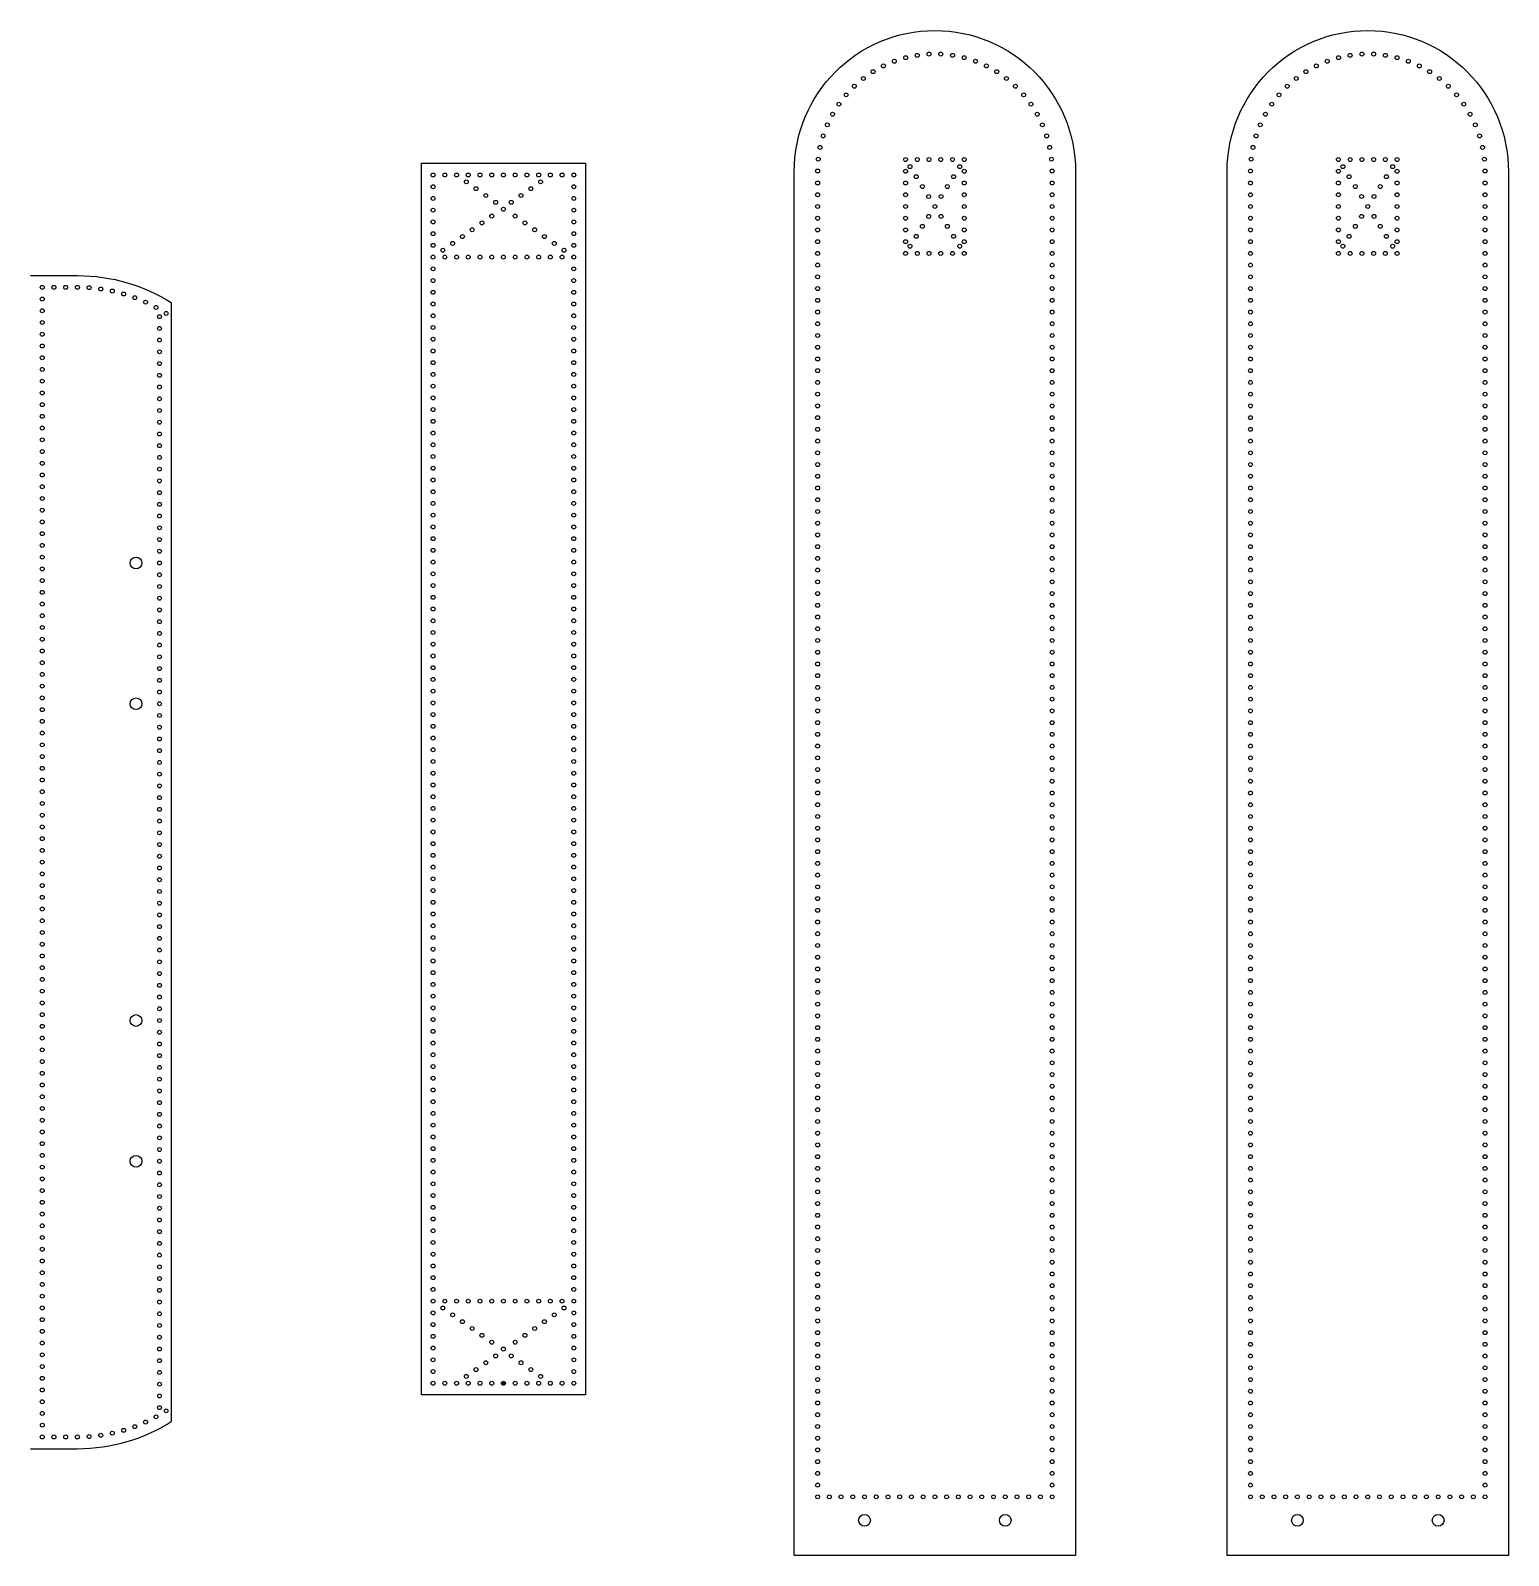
# Model space of a CAD drawing. Extents: x -393 to 1364, y -261 to 861.
# Drawn here: x 833.4 to 1211.6, y 438.8 to 828.8 of the extents above; entities that cross this region are included whole.
import ezdxf

# ---------------------------------------------------------------- set-up
doc = ezdxf.new("R2010")
doc.units = 0
doc.header["$MEASUREMENT"] = 0
doc.layers.add('LAYER_1', color=7, linetype='CONTINUOUS')

msp = doc.modelspace()

# ---------------------------------------------------------------- hatches: boundary and pattern name
at = {"layer": 'LAYER_1'}
h = msp.add_hatch(color=240, dxfattribs=at)
h.dxf.hatch_style = 2
edge = h.paths.add_edge_path()
edge.add_arc((954.44, 482.81), 0.5, 0, 360)

# ---------------------------------------------------------------- linework, layer by layer
at = {"layer": 'LAYER_1', "color": 250}
for p, q in [((833.45, 766.08), (845.45, 766.08)), ((869.45, 759.16), (869.45, 473.01)), ((833.45, 466.08), (845.45, 466.08))]:
    msp.add_line(p, q, dxfattribs=at)
msp.add_lwpolyline([(933.44, 479.81), (933.44, 794.81), (975.44, 794.81), (975.44, 479.81)], close=True, dxfattribs=at)
for points in [[(1100.81, 568.26), (1100.81, 438.76), (1028.81, 438.76), (1028.81, 568.26)], [(1211.55, 568.26), (1211.55, 438.76), (1139.55, 438.76), (1139.55, 568.26)]]:
    msp.add_lwpolyline(points, dxfattribs=at)
for centre, radius in [((1060.29, 822.42), 0.5), ((1063.31, 822.73), 0.5), ((1066.31, 822.73), 0.5), ((1069.33, 822.42), 0.5), ((1171.03, 822.42), 0.5), ((1174.05, 822.73), 0.5), ((1177.05, 822.73), 0.5), ((1180.07, 822.42), 0.5), ((1051.64, 819.7), 0.5), ((1054.43, 820.9), 0.5), ((1057.33, 821.82), 0.5), ((1072.3, 821.82), 0.5), ((1075.2, 820.9), 0.5), ((1077.99, 819.7), 0.5), ((1162.38, 819.7), 0.5), ((1165.17, 820.9), 0.5), ((1168.07, 821.82), 0.5), ((1183.04, 821.82), 0.5), ((1185.93, 820.9), 0.5), ((1188.73, 819.7), 0.5), ((1046.51, 816.49), 0.5), ((1048.99, 818.23), 0.5), ((1080.63, 818.23), 0.5), ((1083.12, 816.49), 0.5), ((1157.25, 816.49), 0.5), ((1159.73, 818.23), 0.5), ((1191.37, 818.23), 0.5), ((1193.86, 816.49), 0.5), ((1042.11, 812.31), 0.5), ((1044.2, 814.51), 0.5), ((1085.42, 814.51), 0.5), ((1087.52, 812.31), 0.5), ((1152.85, 812.31), 0.5), ((1154.94, 814.51), 0.5), ((1196.16, 814.51), 0.5), ((1198.26, 812.31), 0.5), ((1038.63, 807.35), 0.5), ((1040.25, 809.92), 0.5), ((1089.38, 809.92), 0.5), ((1090.99, 807.35), 0.5), ((1149.37, 807.35), 0.5), ((1150.99, 809.92), 0.5), ((1200.11, 809.92), 0.5), ((1201.73, 807.35), 0.5), ((1037.29, 804.63), 0.5), ((1092.33, 804.63), 0.5), ((1148.03, 804.63), 0.5), ((1203.07, 804.63), 0.5), ((1036.23, 801.8), 0.5), ((1093.4, 801.8), 0.5), ((1146.97, 801.8), 0.5), ((1204.14, 801.8), 0.5), ((1034.98, 795.86), 0.5), ((1035.45, 798.86), 0.5), ((1094.17, 798.86), 0.5), ((1094.64, 795.86), 0.5), ((1145.72, 795.86), 0.5), ((1146.19, 798.86), 0.5), ((1204.91, 798.86), 0.5), ((1205.38, 795.86), 0.5), ((936.44, 791.81), 0.5), ((942.44, 791.81), 0.5), ((966.44, 791.81), 0.5), ((972.44, 791.81), 0.5), ((1034.81, 792.83), 0.5), ((1094.81, 792.83), 0.5), ((1145.55, 792.83), 0.5), ((1205.55, 792.83), 0.5), ((936.44, 788.81), 0.5), ((944.94, 790.06), 0.5), ((947.43, 788.31), 0.5), ((961.44, 788.31), 0.5), ((963.94, 790.06), 0.5), ((972.44, 788.81), 0.5), ((1034.81, 789.76), 0.5), ((1094.81, 789.76), 0.5), ((1145.55, 789.76), 0.5), ((1205.55, 789.76), 0.5), ((936.44, 785.81), 0.5), ((949.93, 786.56), 0.5), ((952.44, 784.81), 0.5), ((956.44, 784.81), 0.5), ((958.94, 786.56), 0.5), ((972.44, 785.81), 0.5), ((1034.81, 786.76), 0.5), ((1034.81, 783.76), 0.5), ((1094.81, 786.76), 0.5), ((1094.81, 783.76), 0.5), ((1145.55, 786.76), 0.5), ((1145.55, 783.76), 0.5), ((1205.55, 786.76), 0.5), ((1205.55, 783.76), 0.5), ((936.44, 782.81), 0.5), ((936.44, 779.81), 0.5), ((948.94, 779.56), 0.5), ((951.44, 781.31), 0.5), ((954.43, 783.06), 0.5), ((957.44, 781.31), 0.5), ((959.93, 779.56), 0.5), ((972.44, 782.81), 0.5), ((972.44, 779.81), 0.5), ((1034.81, 780.76), 0.5), ((1094.81, 780.76), 0.5), ((1145.55, 780.76), 0.5), ((1205.55, 780.76), 0.5), ((936.44, 776.81), 0.5), ((943.94, 776.06), 0.5), ((946.44, 777.81), 0.5), ((962.43, 777.81), 0.5), ((964.93, 776.06), 0.5), ((972.44, 776.81), 0.5), ((1034.81, 777.76), 0.5), ((1094.81, 777.76), 0.5), ((1145.55, 777.76), 0.5), ((1205.55, 777.76), 0.5), ((936.44, 773.81), 0.5), ((938.94, 772.56), 0.5), ((941.44, 774.31), 0.5), ((967.44, 774.31), 0.5), ((969.93, 772.56), 0.5), ((972.44, 773.81), 0.5), ((1034.81, 774.76), 0.5), ((1034.81, 771.76), 0.5), ((1094.81, 774.76), 0.5), ((1094.81, 771.76), 0.5), ((1145.55, 774.76), 0.5), ((1145.55, 771.76), 0.5), ((1205.55, 774.76), 0.5), ((1205.55, 771.76), 0.5), ((936.44, 770.81), 0.5), ((936.44, 770.81), 0.5), ((936.44, 770.81), 0.5), ((936.44, 770.81), 0.5), ((936.44, 767.81), 0.5), ((939.44, 770.81), 0.5), ((942.44, 770.81), 0.5), ((945.44, 770.81), 0.5), ((948.44, 770.81), 0.5), ((951.44, 770.81), 0.5), ((954.44, 770.81), 0.5), ((957.44, 770.81), 0.5), ((960.44, 770.81), 0.5), ((963.44, 770.81), 0.5), ((966.44, 770.81), 0.5), ((969.44, 770.81), 0.5), ((972.43, 770.81), 0.5), ((972.43, 767.81), 0.5), ((972.44, 770.81), 0.5), ((972.44, 770.81), 0.5), ((972.44, 770.81), 0.5), ((1034.81, 768.76), 0.5), ((1094.81, 768.76), 0.5), ((1145.55, 768.76), 0.5), ((1205.55, 768.76), 0.5), ((936.44, 764.81), 0.5), ((972.43, 764.81), 0.5), ((1034.81, 765.76), 0.5), ((1094.81, 765.76), 0.5), ((1145.55, 765.76), 0.5), ((1205.55, 765.76), 0.5), ((836.45, 760.08), 0.5), ((936.44, 761.81), 0.5), ((972.43, 761.81), 0.5), ((1034.81, 762.76), 0.5), ((1094.81, 762.76), 0.5), ((1145.55, 762.76), 0.5), ((1205.55, 762.76), 0.5), ((836.45, 757.08), 0.5), ((936.44, 758.81), 0.5), ((972.43, 758.81), 0.5), ((1034.81, 759.76), 0.5), ((1034.81, 756.76), 0.5), ((1094.81, 759.76), 0.5), ((1094.81, 756.76), 0.5), ((1145.55, 759.76), 0.5), ((1145.55, 756.76), 0.5), ((1205.55, 759.76), 0.5), ((1205.55, 756.76), 0.5), ((836.45, 754.08), 0.5), ((866.45, 755.58), 0.5), ((866.45, 752.58), 0.5), ((936.44, 755.81), 0.5), ((936.44, 752.81), 0.5), ((972.43, 755.81), 0.5), ((972.43, 752.81), 0.5), ((1034.81, 753.76), 0.5), ((1094.81, 753.76), 0.5), ((1145.55, 753.76), 0.5), ((1205.55, 753.76), 0.5), ((836.45, 751.08), 0.5), ((866.45, 749.58), 0.5), ((936.44, 749.81), 0.5), ((972.43, 749.81), 0.5), ((1034.81, 750.76), 0.5), ((1094.81, 750.76), 0.5), ((1145.55, 750.76), 0.5), ((1205.55, 750.76), 0.5), ((836.45, 748.08), 0.5), ((836.45, 745.08), 0.5), ((866.45, 746.58), 0.5), ((936.44, 746.81), 0.5), ((972.43, 746.81), 0.5), ((1034.81, 747.76), 0.5), ((1034.81, 744.76), 0.5), ((1094.81, 747.76), 0.5), ((1094.81, 744.76), 0.5), ((1145.55, 747.76), 0.5), ((1145.55, 744.76), 0.5), ((1205.55, 747.76), 0.5), ((1205.55, 744.76), 0.5), ((836.45, 742.08), 0.5), ((866.45, 743.58), 0.5), ((866.45, 740.58), 0.5), ((936.44, 743.81), 0.5), ((936.44, 740.81), 0.5), ((972.43, 743.81), 0.5), ((972.43, 740.81), 0.5), ((1034.81, 741.76), 0.5), ((1094.81, 741.76), 0.5), ((1145.55, 741.76), 0.5), ((1205.55, 741.76), 0.5), ((836.45, 739.08), 0.5), ((866.45, 737.58), 0.5), ((936.44, 737.81), 0.5), ((972.43, 737.81), 0.5), ((1034.81, 738.76), 0.5), ((1094.81, 738.76), 0.5), ((1145.55, 738.76), 0.5), ((1205.55, 738.76), 0.5), ((836.45, 736.08), 0.5), ((836.45, 733.08), 0.5), ((866.45, 734.58), 0.5), ((936.44, 734.81), 0.5), ((972.43, 734.81), 0.5), ((1034.81, 735.76), 0.5), ((1034.81, 732.76), 0.5), ((1094.81, 735.76), 0.5), ((1094.81, 732.76), 0.5), ((1145.55, 735.76), 0.5), ((1145.55, 732.76), 0.5), ((1205.55, 735.76), 0.5), ((1205.55, 732.76), 0.5), ((836.45, 730.08), 0.5), ((866.45, 731.58), 0.5), ((936.44, 731.81), 0.5), ((936.44, 728.81), 0.5), ((972.43, 731.81), 0.5), ((972.43, 728.81), 0.5), ((1034.81, 729.76), 0.5), ((1094.81, 729.76), 0.5), ((1145.55, 729.76), 0.5), ((1205.55, 729.76), 0.5), ((836.45, 727.08), 0.5), ((866.45, 728.58), 0.5), ((866.45, 725.58), 0.5), ((936.44, 725.81), 0.5), ((972.43, 725.81), 0.5), ((1034.81, 726.76), 0.5), ((1094.81, 726.76), 0.5), ((1145.55, 726.76), 0.5), ((1205.55, 726.76), 0.5), ((836.45, 724.08), 0.5), ((836.45, 721.08), 0.5), ((866.45, 722.58), 0.5), ((936.44, 722.81), 0.5), ((972.43, 722.81), 0.5), ((1034.81, 723.76), 0.5), ((1094.81, 723.76), 0.5), ((1145.55, 723.76), 0.5), ((1205.55, 723.76), 0.5), ((836.45, 718.08), 0.5), ((866.45, 719.58), 0.5), ((936.44, 719.81), 0.5), ((972.43, 719.81), 0.5), ((1034.81, 720.76), 0.5), ((1034.81, 717.76), 0.5), ((1094.81, 720.76), 0.5), ((1094.81, 717.76), 0.5), ((1145.55, 720.76), 0.5), ((1145.55, 717.76), 0.5), ((1205.55, 720.76), 0.5), ((1205.55, 717.76), 0.5), ((836.45, 715.08), 0.5), ((866.45, 716.58), 0.5), ((866.45, 713.58), 0.5), ((936.44, 716.81), 0.5), ((936.44, 713.81), 0.5), ((972.43, 716.81), 0.5), ((972.43, 713.81), 0.5), ((1034.81, 714.76), 0.5), ((1094.81, 714.76), 0.5), ((1145.55, 714.76), 0.5), ((1205.55, 714.76), 0.5), ((836.45, 712.08), 0.5), ((866.45, 710.58), 0.5), ((936.44, 710.81), 0.5), ((972.43, 710.81), 0.5), ((1034.81, 711.76), 0.5), ((1094.81, 711.76), 0.5), ((1145.55, 711.76), 0.5), ((1205.55, 711.76), 0.5), ((836.45, 709.08), 0.5), ((836.45, 706.08), 0.5), ((866.45, 707.58), 0.5), ((936.44, 707.81), 0.5), ((972.43, 707.81), 0.5), ((1034.81, 708.76), 0.5), ((1034.81, 705.76), 0.5), ((1094.81, 708.76), 0.5), ((1094.81, 705.76), 0.5), ((1145.55, 708.76), 0.5), ((1145.55, 705.76), 0.5), ((1205.55, 708.76), 0.5), ((1205.55, 705.76), 0.5), ((836.45, 703.08), 0.5), ((866.45, 704.58), 0.5), ((866.45, 701.58), 0.5), ((936.44, 704.81), 0.5), ((936.44, 701.81), 0.5), ((972.43, 704.81), 0.5), ((972.43, 701.81), 0.5), ((1034.81, 702.76), 0.5), ((1094.81, 702.76), 0.5), ((1145.55, 702.76), 0.5), ((1205.55, 702.76), 0.5), ((836.45, 700.08), 0.5), ((866.45, 698.58), 0.5), ((936.44, 698.81), 0.5), ((972.43, 698.81), 0.5), ((1034.81, 699.76), 0.5), ((1094.81, 699.76), 0.5), ((1145.55, 699.76), 0.5), ((1205.55, 699.76), 0.5), ((836.45, 697.08), 0.5), ((836.45, 694.08), 0.5), ((866.45, 695.58), 0.5), ((936.44, 695.81), 0.5), ((972.43, 695.81), 0.5), ((1034.81, 696.76), 0.5), ((1034.81, 693.76), 0.5), ((1094.81, 696.76), 0.5), ((1094.81, 693.76), 0.5), ((1145.55, 696.76), 0.5), ((1145.55, 693.76), 0.5), ((1205.55, 696.76), 0.5), ((1205.55, 693.76), 0.5), ((836.45, 691.08), 0.5), ((860.45, 692.58), 1.5), ((866.45, 692.58), 0.5), ((936.44, 692.81), 0.5), ((936.44, 689.81), 0.5), ((972.43, 692.81), 0.5), ((972.43, 689.81), 0.5), ((1034.81, 690.76), 0.5), ((1094.81, 690.76), 0.5), ((1145.55, 690.76), 0.5), ((1205.55, 690.76), 0.5), ((836.45, 688.08), 0.5), ((866.45, 689.58), 0.5), ((866.45, 686.58), 0.5), ((936.44, 686.81), 0.5), ((972.43, 686.81), 0.5), ((1034.81, 687.76), 0.5), ((1094.81, 687.76), 0.5), ((1145.55, 687.76), 0.5), ((1205.55, 687.76), 0.5), ((836.45, 685.08), 0.5), ((836.45, 682.08), 0.5), ((866.45, 683.58), 0.5), ((936.44, 683.81), 0.5), ((972.43, 683.81), 0.5), ((1034.81, 684.76), 0.5), ((1094.81, 684.76), 0.5), ((1145.55, 684.76), 0.5), ((1205.55, 684.76), 0.5), ((836.45, 679.08), 0.5), ((866.45, 680.58), 0.5), ((936.44, 680.81), 0.5), ((972.43, 680.81), 0.5), ((1034.81, 681.76), 0.5), ((1034.81, 678.76), 0.5), ((1094.81, 681.76), 0.5), ((1094.81, 678.76), 0.5), ((1145.55, 681.76), 0.5), ((1145.55, 678.76), 0.5), ((1205.55, 681.76), 0.5), ((1205.55, 678.76), 0.5), ((836.45, 676.08), 0.5), ((866.45, 677.58), 0.5), ((866.45, 674.58), 0.5), ((936.44, 677.81), 0.5), ((936.44, 674.81), 0.5), ((972.43, 677.81), 0.5), ((972.43, 674.81), 0.5), ((1034.81, 675.76), 0.5), ((1094.81, 675.76), 0.5), ((1145.55, 675.76), 0.5), ((1205.55, 675.76), 0.5), ((836.45, 673.08), 0.5), ((866.45, 671.58), 0.5), ((936.44, 671.81), 0.5), ((972.43, 671.81), 0.5), ((1034.81, 672.76), 0.5), ((1094.81, 672.76), 0.5), ((1145.55, 672.76), 0.5), ((1205.55, 672.76), 0.5), ((836.45, 670.08), 0.5), ((836.45, 667.08), 0.5), ((866.45, 668.58), 0.5), ((936.44, 668.81), 0.5), ((972.43, 668.81), 0.5), ((1034.81, 669.76), 0.5), ((1034.81, 666.76), 0.5), ((1094.81, 669.76), 0.5), ((1094.81, 666.76), 0.5), ((1145.55, 669.76), 0.5), ((1145.55, 666.76), 0.5), ((1205.55, 669.76), 0.5), ((1205.55, 666.76), 0.5), ((836.45, 664.08), 0.5), ((866.45, 665.58), 0.5), ((866.45, 662.58), 0.5), ((936.44, 665.81), 0.5), ((936.44, 662.81), 0.5), ((972.43, 665.81), 0.5), ((972.43, 662.81), 0.5), ((1034.81, 663.76), 0.5), ((1094.81, 663.76), 0.5), ((1145.55, 663.76), 0.5), ((1205.55, 663.76), 0.5), ((836.45, 661.08), 0.5), ((866.45, 659.58), 0.5), ((936.44, 659.81), 0.5), ((972.43, 659.81), 0.5), ((1034.81, 660.76), 0.5), ((1094.81, 660.76), 0.5), ((1145.55, 660.76), 0.5), ((1205.55, 660.76), 0.5), ((836.45, 658.08), 0.5), ((836.45, 655.08), 0.5), ((860.45, 656.58), 1.5), ((866.45, 656.58), 0.5), ((936.44, 656.81), 0.5), ((972.43, 656.81), 0.5), ((1034.81, 657.76), 0.5), ((1034.81, 654.76), 0.5), ((1094.81, 657.76), 0.5), ((1094.81, 654.76), 0.5), ((1145.55, 657.76), 0.5), ((1145.55, 654.76), 0.5), ((1205.55, 657.76), 0.5), ((1205.55, 654.76), 0.5), ((836.45, 652.08), 0.5), ((866.45, 653.58), 0.5), ((936.44, 653.81), 0.5), ((936.44, 650.81), 0.5), ((972.43, 653.81), 0.5), ((972.43, 650.81), 0.5), ((1034.81, 651.76), 0.5), ((1094.81, 651.76), 0.5), ((1145.55, 651.76), 0.5), ((1205.55, 651.76), 0.5), ((836.45, 649.08), 0.5), ((866.45, 650.58), 0.5), ((866.45, 647.58), 0.5), ((936.44, 647.81), 0.5), ((972.43, 647.81), 0.5), ((1034.81, 648.76), 0.5), ((1094.81, 648.76), 0.5), ((1145.55, 648.76), 0.5), ((1205.55, 648.76), 0.5), ((836.45, 646.08), 0.5), ((836.45, 643.08), 0.5), ((866.45, 644.58), 0.5), ((936.44, 644.81), 0.5), ((972.43, 644.81), 0.5), ((1034.81, 645.76), 0.5), ((1094.81, 645.76), 0.5), ((1145.55, 645.76), 0.5), ((1205.55, 645.76), 0.5), ((836.45, 640.08), 0.5), ((866.45, 641.58), 0.5), ((936.44, 641.81), 0.5), ((972.43, 641.81), 0.5), ((1034.81, 642.76), 0.5), ((1034.81, 639.76), 0.5), ((1094.81, 642.76), 0.5), ((1094.81, 639.76), 0.5), ((1145.55, 642.76), 0.5), ((1145.55, 639.76), 0.5), ((1205.55, 642.76), 0.5), ((1205.55, 639.76), 0.5), ((836.45, 637.08), 0.5), ((866.45, 638.58), 0.5), ((866.45, 635.58), 0.5), ((936.44, 638.81), 0.5), ((936.44, 635.81), 0.5), ((972.43, 638.81), 0.5), ((972.43, 635.81), 0.5), ((1034.81, 636.76), 0.5), ((1094.81, 636.76), 0.5), ((1145.55, 636.76), 0.5), ((1205.55, 636.76), 0.5), ((836.45, 634.08), 0.5), ((866.45, 632.58), 0.5), ((936.44, 632.81), 0.5), ((972.43, 632.81), 0.5), ((1034.81, 633.76), 0.5), ((1094.81, 633.76), 0.5), ((1145.55, 633.76), 0.5), ((1205.55, 633.76), 0.5), ((836.45, 631.08), 0.5), ((836.45, 628.08), 0.5), ((866.45, 629.58), 0.5), ((936.44, 629.81), 0.5), ((972.43, 629.81), 0.5), ((1034.81, 630.76), 0.5), ((1034.81, 627.76), 0.5), ((1094.81, 630.76), 0.5), ((1094.81, 627.76), 0.5), ((1145.55, 630.76), 0.5), ((1145.55, 627.76), 0.5), ((1205.55, 630.76), 0.5), ((1205.55, 627.76), 0.5), ((836.45, 625.08), 0.5), ((866.45, 626.58), 0.5), ((866.45, 623.58), 0.5), ((936.44, 626.81), 0.5), ((936.44, 623.81), 0.5), ((972.43, 626.81), 0.5), ((972.43, 623.81), 0.5), ((1034.81, 624.76), 0.5), ((1094.81, 624.76), 0.5), ((1145.55, 624.76), 0.5), ((1205.55, 624.76), 0.5), ((836.45, 622.08), 0.5), ((866.45, 620.58), 0.5), ((936.44, 620.81), 0.5), ((972.43, 620.81), 0.5), ((1034.81, 621.76), 0.5), ((1094.81, 621.76), 0.5), ((1145.55, 621.76), 0.5), ((1205.55, 621.76), 0.5), ((836.45, 619.08), 0.5), ((836.45, 616.08), 0.5), ((866.45, 617.58), 0.5), ((936.44, 617.81), 0.5), ((972.43, 617.81), 0.5), ((1034.81, 618.76), 0.5), ((1034.81, 615.76), 0.5), ((1094.81, 618.76), 0.5), ((1094.81, 615.76), 0.5), ((1145.55, 618.76), 0.5), ((1145.55, 615.76), 0.5), ((1205.55, 618.76), 0.5), ((1205.55, 615.76), 0.5), ((836.45, 613.08), 0.5), ((866.45, 614.58), 0.5), ((936.44, 614.81), 0.5), ((936.44, 611.81), 0.5), ((972.43, 614.81), 0.5), ((972.43, 611.81), 0.5), ((1034.81, 612.76), 0.5), ((1094.81, 612.76), 0.5), ((1145.55, 612.76), 0.5), ((1205.55, 612.76), 0.5), ((836.45, 610.08), 0.5), ((866.45, 611.58), 0.5), ((866.45, 608.58), 0.5), ((936.44, 608.81), 0.5), ((972.43, 608.81), 0.5), ((1034.81, 609.76), 0.5), ((1094.81, 609.76), 0.5), ((1145.55, 609.76), 0.5), ((1205.55, 609.76), 0.5), ((836.45, 607.08), 0.5), ((836.45, 604.08), 0.5), ((866.45, 605.58), 0.5), ((936.44, 605.81), 0.5), ((972.43, 605.81), 0.5), ((1034.81, 606.76), 0.5), ((1094.81, 606.76), 0.5), ((1145.55, 606.76), 0.5), ((1205.55, 606.76), 0.5), ((836.45, 601.08), 0.5), ((866.45, 602.58), 0.5), ((936.44, 602.81), 0.5), ((972.43, 602.81), 0.5), ((1034.81, 603.76), 0.5), ((1034.81, 600.76), 0.5), ((1094.81, 603.76), 0.5), ((1094.81, 600.76), 0.5), ((1145.55, 603.76), 0.5), ((1145.55, 600.76), 0.5), ((1205.55, 603.76), 0.5), ((1205.55, 600.76), 0.5), ((836.45, 598.08), 0.5), ((866.45, 599.58), 0.5), ((866.45, 596.58), 0.5), ((936.44, 599.81), 0.5), ((936.44, 596.81), 0.5), ((972.43, 599.81), 0.5), ((972.43, 596.81), 0.5), ((1034.81, 597.76), 0.5), ((1094.81, 597.76), 0.5), ((1145.55, 597.76), 0.5), ((1205.55, 597.76), 0.5), ((836.45, 595.08), 0.5), ((866.45, 593.58), 0.5), ((936.44, 593.81), 0.5), ((972.43, 593.81), 0.5), ((1034.81, 594.76), 0.5), ((1094.81, 594.76), 0.5), ((1145.55, 594.76), 0.5), ((1205.55, 594.76), 0.5), ((836.45, 592.08), 0.5), ((836.45, 589.08), 0.5), ((866.45, 590.58), 0.5), ((936.44, 590.81), 0.5), ((972.43, 590.81), 0.5), ((1034.81, 591.76), 0.5), ((1034.81, 588.76), 0.5), ((1094.81, 591.76), 0.5), ((1094.81, 588.76), 0.5), ((1145.55, 591.76), 0.5), ((1145.55, 588.76), 0.5), ((1205.55, 591.76), 0.5), ((1205.55, 588.76), 0.5), ((836.45, 586.08), 0.5), ((866.45, 587.58), 0.5), ((866.45, 584.58), 0.5), ((936.44, 587.81), 0.5), ((936.44, 584.81), 0.5), ((972.43, 587.81), 0.5), ((972.43, 584.81), 0.5), ((1034.81, 585.76), 0.5), ((1094.81, 585.76), 0.5), ((1145.55, 585.76), 0.5), ((1205.55, 585.76), 0.5), ((836.45, 583.08), 0.5), ((866.45, 581.58), 0.5), ((936.44, 581.81), 0.5), ((972.43, 581.81), 0.5), ((1034.81, 582.76), 0.5), ((1094.81, 582.76), 0.5), ((1145.55, 582.76), 0.5), ((1205.55, 582.76), 0.5), ((836.45, 580.08), 0.5), ((836.45, 577.08), 0.5), ((866.45, 578.58), 0.5), ((936.44, 578.81), 0.5), ((972.43, 578.81), 0.5), ((1034.81, 579.76), 0.5), ((1034.81, 576.76), 0.5), ((1094.81, 579.76), 0.5), ((1094.81, 576.76), 0.5), ((1145.55, 579.76), 0.5), ((1145.55, 576.76), 0.5), ((1205.55, 579.76), 0.5), ((1205.55, 576.76), 0.5), ((836.45, 574.08), 0.5), ((860.45, 575.58), 1.5), ((866.45, 575.58), 0.5), ((936.44, 575.81), 0.5), ((936.44, 572.81), 0.5), ((972.43, 575.81), 0.5), ((972.43, 572.81), 0.5), ((1034.81, 573.76), 0.5), ((1094.81, 573.76), 0.5), ((1145.55, 573.76), 0.5), ((1205.55, 573.76), 0.5), ((836.45, 571.08), 0.5), ((866.45, 572.58), 0.5), ((866.45, 569.58), 0.5), ((936.44, 569.81), 0.5), ((972.43, 569.81), 0.5), ((1034.81, 570.76), 0.5), ((1094.81, 570.76), 0.5), ((1145.55, 570.76), 0.5), ((1205.55, 570.76), 0.5), ((836.45, 568.08), 0.5), ((836.45, 565.08), 0.5), ((866.45, 566.58), 0.5), ((936.44, 566.81), 0.5), ((972.43, 566.81), 0.5), ((1034.81, 567.76), 0.5), ((1094.81, 567.76), 0.5), ((1145.55, 567.76), 0.5), ((1205.55, 567.76), 0.5), ((836.45, 562.08), 0.5), ((866.45, 563.58), 0.5), ((936.44, 563.81), 0.5), ((972.43, 563.81), 0.5), ((1034.81, 564.76), 0.5), ((1034.81, 561.76), 0.5), ((1094.81, 564.76), 0.5), ((1094.81, 561.76), 0.5), ((1145.55, 564.76), 0.5), ((1145.55, 561.76), 0.5), ((1205.55, 564.76), 0.5), ((1205.55, 561.76), 0.5), ((836.45, 559.08), 0.5), ((866.45, 560.58), 0.5), ((866.45, 557.58), 0.5), ((936.45, 560.81), 0.5), ((936.45, 557.81), 0.5), ((972.43, 560.81), 0.5), ((972.43, 557.81), 0.5), ((1034.81, 558.76), 0.5), ((1094.81, 558.76), 0.5), ((1145.55, 558.76), 0.5), ((1205.55, 558.76), 0.5), ((836.45, 556.08), 0.5), ((866.45, 554.58), 0.5), ((936.45, 554.81), 0.5), ((972.43, 554.81), 0.5), ((1034.81, 555.76), 0.5), ((1094.81, 555.76), 0.5), ((1145.55, 555.76), 0.5), ((1205.55, 555.76), 0.5), ((836.45, 553.08), 0.5), ((836.45, 550.08), 0.5), ((866.45, 551.58), 0.5), ((936.45, 551.81), 0.5), ((972.43, 551.81), 0.5), ((1034.81, 552.76), 0.5), ((1034.81, 549.76), 0.5), ((1094.81, 552.76), 0.5), ((1094.81, 549.76), 0.5), ((1145.55, 552.76), 0.5), ((1145.55, 549.76), 0.5), ((1205.55, 552.76), 0.5), ((1205.55, 549.76), 0.5), ((836.45, 547.08), 0.5), ((866.45, 548.58), 0.5), ((866.45, 545.58), 0.5), ((936.45, 548.81), 0.5), ((936.45, 545.81), 0.5), ((972.43, 548.81), 0.5), ((972.43, 545.81), 0.5), ((1034.81, 546.76), 0.5), ((1094.81, 546.76), 0.5), ((1145.55, 546.76), 0.5), ((1205.55, 546.76), 0.5), ((836.45, 544.08), 0.5), ((866.45, 542.58), 0.5), ((936.45, 542.81), 0.5), ((972.43, 542.81), 0.5), ((1034.81, 543.76), 0.5), ((1094.81, 543.76), 0.5), ((1145.55, 543.76), 0.5), ((1205.55, 543.76), 0.5), ((836.45, 541.08), 0.5), ((836.45, 538.08), 0.5), ((860.45, 539.58), 1.5), ((866.45, 539.58), 0.5), ((936.45, 539.81), 0.5), ((972.43, 539.81), 0.5), ((1034.81, 540.76), 0.5), ((1034.81, 537.76), 0.5), ((1094.81, 540.76), 0.5), ((1094.81, 537.76), 0.5), ((1145.55, 540.76), 0.5), ((1145.55, 537.76), 0.5), ((1205.55, 540.76), 0.5), ((1205.55, 537.76), 0.5), ((836.45, 535.08), 0.5), ((866.45, 536.58), 0.5), ((936.45, 536.81), 0.5), ((936.45, 533.81), 0.5), ((972.43, 536.81), 0.5), ((972.43, 533.81), 0.5), ((1034.81, 534.76), 0.5), ((1094.81, 534.76), 0.5), ((1145.55, 534.76), 0.5), ((1205.55, 534.76), 0.5), ((836.45, 532.08), 0.5), ((866.45, 533.58), 0.5), ((866.45, 530.58), 0.5), ((936.45, 530.81), 0.5), ((972.43, 530.81), 0.5), ((1034.81, 531.76), 0.5), ((1094.81, 531.76), 0.5), ((1145.55, 531.76), 0.5), ((1205.55, 531.76), 0.5), ((836.45, 529.08), 0.5), ((836.45, 526.08), 0.5), ((866.45, 527.58), 0.5), ((936.45, 527.81), 0.5), ((972.43, 527.81), 0.5), ((1034.81, 528.76), 0.5), ((1094.81, 528.76), 0.5), ((1145.55, 528.76), 0.5), ((1205.55, 528.76), 0.5), ((836.45, 523.08), 0.5), ((866.45, 524.58), 0.5), ((936.45, 524.81), 0.5), ((972.43, 524.81), 0.5), ((1034.81, 525.76), 0.5), ((1034.81, 522.76), 0.5), ((1094.81, 525.76), 0.5), ((1094.81, 522.76), 0.5), ((1145.55, 525.76), 0.5), ((1145.55, 522.76), 0.5), ((1205.55, 525.76), 0.5), ((1205.55, 522.76), 0.5), ((836.45, 520.08), 0.5), ((866.45, 521.58), 0.5), ((866.45, 518.58), 0.5), ((936.45, 521.81), 0.5), ((936.45, 518.81), 0.5), ((972.43, 521.81), 0.5), ((972.43, 518.81), 0.5), ((1034.81, 519.76), 0.5), ((1094.81, 519.76), 0.5), ((1145.55, 519.76), 0.5), ((1205.55, 519.76), 0.5), ((836.45, 517.08), 0.5), ((866.45, 515.58), 0.5), ((936.45, 515.81), 0.5), ((972.43, 515.81), 0.5), ((1034.81, 516.76), 0.5), ((1094.81, 516.76), 0.5), ((1145.55, 516.76), 0.5), ((1205.55, 516.76), 0.5), ((836.45, 514.08), 0.5), ((836.45, 511.08), 0.5), ((866.45, 512.58), 0.5), ((936.45, 512.81), 0.5), ((972.43, 512.81), 0.5), ((1034.81, 513.76), 0.5), ((1034.81, 510.76), 0.5), ((1094.81, 513.76), 0.5), ((1094.81, 510.76), 0.5), ((1145.55, 513.76), 0.5), ((1145.55, 510.76), 0.5), ((1205.55, 513.76), 0.5), ((1205.55, 510.76), 0.5), ((836.45, 508.08), 0.5), ((866.45, 509.58), 0.5), ((866.45, 506.58), 0.5), ((936.44, 506.81), 0.5), ((936.45, 509.81), 0.5), ((972.43, 509.81), 0.5), ((972.43, 506.81), 0.5), ((1034.81, 507.76), 0.5), ((1094.81, 507.76), 0.5), ((1145.55, 507.76), 0.5), ((1205.55, 507.76), 0.5), ((836.45, 505.08), 0.5), ((866.45, 503.58), 0.5), ((936.44, 503.81), 0.5), ((936.44, 503.81), 0.5), ((936.44, 503.81), 0.5), ((936.44, 503.81), 0.5), ((939.44, 503.81), 0.5), ((942.44, 503.81), 0.5), ((945.44, 503.81), 0.5), ((948.44, 503.81), 0.5), ((951.44, 503.81), 0.5), ((954.44, 503.81), 0.5), ((957.44, 503.81), 0.5), ((960.44, 503.81), 0.5), ((963.44, 503.81), 0.5), ((966.44, 503.81), 0.5), ((969.44, 503.81), 0.5), ((972.44, 503.81), 0.5), ((972.44, 503.81), 0.5), ((972.44, 503.81), 0.5), ((972.44, 503.81), 0.5), ((1034.81, 504.76), 0.5), ((1094.81, 504.76), 0.5), ((1145.55, 504.76), 0.5), ((1205.55, 504.76), 0.5), ((836.45, 502.08), 0.5), ((836.45, 499.08), 0.5), ((866.45, 500.58), 0.5), ((936.44, 500.81), 0.5), ((938.94, 502.06), 0.5), ((941.44, 500.31), 0.5), ((967.44, 500.31), 0.5), ((969.93, 502.06), 0.5), ((972.44, 500.81), 0.5), ((1034.81, 501.76), 0.5), ((1034.81, 498.76), 0.5), ((1094.81, 501.76), 0.5), ((1094.81, 498.76), 0.5), ((1145.55, 501.76), 0.5), ((1145.55, 498.76), 0.5), ((1205.55, 501.76), 0.5), ((1205.55, 498.76), 0.5), ((836.45, 496.08), 0.5), ((866.45, 497.58), 0.5), ((936.44, 497.81), 0.5), ((936.44, 494.81), 0.5), ((943.94, 498.56), 0.5), ((946.44, 496.81), 0.5), ((948.94, 495.06), 0.5), ((959.93, 495.06), 0.5), ((962.43, 496.81), 0.5), ((964.93, 498.56), 0.5), ((972.44, 497.81), 0.5), ((972.44, 494.81), 0.5), ((1034.81, 495.76), 0.5), ((1094.81, 495.76), 0.5), ((1145.55, 495.76), 0.5), ((1205.55, 495.76), 0.5), ((836.45, 493.08), 0.5), ((866.45, 494.58), 0.5), ((866.45, 491.58), 0.5), ((936.44, 491.81), 0.5), ((951.44, 493.31), 0.5), ((954.43, 491.56), 0.5), ((957.44, 493.31), 0.5), ((972.44, 491.81), 0.5), ((1034.81, 492.76), 0.5), ((1094.81, 492.76), 0.5), ((1145.55, 492.76), 0.5), ((1205.55, 492.76), 0.5), ((836.45, 490.08), 0.5), ((836.45, 487.08), 0.5), ((866.45, 488.58), 0.5), ((936.44, 488.81), 0.5), ((949.93, 488.06), 0.5), ((952.44, 489.81), 0.5), ((956.44, 489.81), 0.5), ((958.94, 488.06), 0.5), ((972.44, 488.81), 0.5), ((1034.81, 489.76), 0.5), ((1094.81, 489.76), 0.5), ((1145.55, 489.76), 0.5), ((1205.55, 489.76), 0.5), ((836.45, 484.08), 0.5), ((866.45, 485.58), 0.5), ((936.44, 485.81), 0.5), ((944.94, 484.56), 0.5), ((947.43, 486.31), 0.5), ((961.44, 486.31), 0.5), ((963.94, 484.56), 0.5), ((972.44, 485.81), 0.5), ((1034.81, 486.76), 0.5), ((1034.81, 483.76), 0.5), ((1094.81, 486.76), 0.5), ((1094.81, 483.76), 0.5), ((1145.55, 486.76), 0.5), ((1145.55, 483.76), 0.5), ((1205.55, 486.76), 0.5), ((1205.55, 483.76), 0.5), ((836.46, 481.09), 0.5), ((866.46, 482.58), 0.5), ((866.46, 479.58), 0.5), ((936.44, 482.81), 0.5), ((942.44, 482.81), 0.5), ((966.44, 482.81), 0.5), ((972.44, 482.81), 0.5), ((1034.81, 480.76), 0.5), ((1094.81, 480.76), 0.5), ((1145.55, 480.76), 0.5), ((1205.55, 480.76), 0.5), ((836.46, 478.09), 0.5), ((866.46, 476.58), 0.5), ((1034.81, 477.76), 0.5), ((1094.81, 477.76), 0.5), ((1145.55, 477.76), 0.5), ((1205.55, 477.76), 0.5), ((836.46, 475.09), 0.5), ((836.47, 472.09), 0.5), ((1034.81, 474.76), 0.5), ((1034.81, 471.76), 0.5), ((1094.81, 474.76), 0.5), ((1094.81, 471.76), 0.5), ((1145.55, 474.76), 0.5), ((1145.55, 471.76), 0.5), ((1205.55, 474.76), 0.5), ((1205.55, 471.76), 0.5), ((1034.81, 468.76), 0.5), ((1094.81, 468.76), 0.5), ((1145.55, 468.76), 0.5), ((1205.55, 468.76), 0.5), ((1034.81, 465.76), 0.5), ((1094.81, 465.76), 0.5), ((1145.55, 465.76), 0.5), ((1205.55, 465.76), 0.5), ((1034.81, 462.76), 0.5), ((1034.81, 459.76), 0.5), ((1094.81, 462.76), 0.5), ((1094.81, 459.76), 0.5), ((1145.55, 462.76), 0.5), ((1145.55, 459.76), 0.5), ((1205.55, 462.76), 0.5), ((1205.55, 459.76), 0.5), ((1034.81, 456.76), 0.5), ((1094.81, 456.76), 0.5), ((1145.55, 456.76), 0.5), ((1205.55, 456.76), 0.5), ((1034.81, 453.76), 0.5), ((1037.81, 453.76), 0.5), ((1037.81, 453.76), 0.5), ((1040.81, 453.76), 0.5), ((1043.81, 453.76), 0.5), ((1046.81, 453.76), 0.5), ((1049.81, 453.76), 0.5), ((1052.81, 453.76), 0.5), ((1055.81, 453.76), 0.5), ((1058.81, 453.76), 0.5), ((1061.81, 453.76), 0.5), ((1064.81, 453.76), 0.5), ((1067.81, 453.76), 0.5), ((1070.81, 453.76), 0.5), ((1073.81, 453.76), 0.5), ((1076.81, 453.76), 0.5), ((1079.81, 453.76), 0.5), ((1082.81, 453.76), 0.5), ((1085.81, 453.76), 0.5), ((1088.81, 453.76), 0.5), ((1091.81, 453.76), 0.5), ((1094.81, 453.76), 0.5), ((1145.55, 453.76), 0.5), ((1148.55, 453.76), 0.5), ((1148.55, 453.76), 0.5), ((1151.55, 453.76), 0.5), ((1154.55, 453.76), 0.5), ((1157.55, 453.76), 0.5), ((1160.55, 453.76), 0.5), ((1163.55, 453.76), 0.5), ((1166.55, 453.76), 0.5), ((1169.55, 453.76), 0.5), ((1172.55, 453.76), 0.5), ((1175.55, 453.76), 0.5), ((1178.55, 453.76), 0.5), ((1181.55, 453.76), 0.5), ((1184.55, 453.76), 0.5), ((1187.55, 453.76), 0.5), ((1190.55, 453.76), 0.5), ((1193.55, 453.76), 0.5), ((1196.55, 453.76), 0.5), ((1199.55, 453.76), 0.5), ((1202.55, 453.76), 0.5), ((1205.55, 453.76), 0.5), ((1046.81, 447.76), 1.5), ((1082.81, 447.76), 1.5), ((1157.55, 447.76), 1.5), ((1193.55, 447.76), 1.5)]:
    msp.add_circle(centre, radius, dxfattribs=at)
at = {"layer": 'LAYER_1', "color": 18}
for centre in [(1057.31, 795.76), (1057.31, 795.76), (1060.31, 795.76), (1063.31, 795.76), (1066.31, 795.76), (1069.31, 795.76), (1072.31, 795.76), (1072.31, 795.76), (1168.05, 795.76), (1168.05, 795.76), (1171.05, 795.76), (1174.05, 795.76), (1177.05, 795.76), (1180.05, 795.76), (1183.05, 795.76), (1183.05, 795.76), (936.44, 791.81), (939.44, 791.81), (942.44, 791.81), (945.44, 791.81), (948.44, 791.81), (951.44, 791.81), (954.44, 791.81), (957.44, 791.81), (960.44, 791.81), (963.44, 791.81), (966.44, 791.81), (969.44, 791.81), (972.44, 791.81), (1057.31, 792.76), (1058.45, 793.94), (1060.04, 791.39), (1069.58, 791.39), (1071.17, 793.94), (1072.31, 792.76), (1168.05, 792.76), (1169.19, 793.94), (1170.78, 791.39), (1180.32, 791.39), (1181.91, 793.94), (1183.05, 792.76), (1057.31, 789.76), (1061.63, 788.85), (1067.99, 788.85), (1072.31, 789.76), (1168.05, 789.76), (1172.37, 788.85), (1178.73, 788.85), (1183.05, 789.76), (1057.31, 786.76), (1057.31, 783.76), (1063.22, 786.31), (1064.81, 783.76), (1064.81, 783.76), (1064.81, 783.76), (1066.4, 786.31), (1072.31, 786.76), (1072.31, 783.76), (1168.05, 786.76), (1168.05, 783.76), (1173.96, 786.31), (1175.55, 783.76), (1175.55, 783.76), (1175.55, 783.76), (1177.14, 786.31), (1183.05, 786.76), (1183.05, 783.76), (1057.31, 780.76), (1063.22, 781.22), (1066.4, 781.22), (1072.31, 780.76), (1168.05, 780.76), (1173.96, 781.22), (1177.14, 781.22), (1183.05, 780.76), (1057.31, 777.76), (1060.04, 776.13), (1061.63, 778.67), (1067.99, 778.67), (1069.58, 776.13), (1072.31, 777.76), (1168.05, 777.76), (1170.78, 776.13), (1172.37, 778.67), (1178.73, 778.67), (1180.32, 776.13), (1183.05, 777.76), (1057.31, 774.76), (1057.31, 771.76), (1057.31, 771.76), (1058.45, 773.59), (1060.31, 771.76), (1063.31, 771.76), (1066.31, 771.76), (1069.31, 771.76), (1071.17, 773.59), (1072.31, 774.76), (1072.31, 771.76), (1072.31, 771.76), (1168.05, 774.76), (1168.05, 771.76), (1168.05, 771.76), (1169.19, 773.59), (1171.05, 771.76), (1174.05, 771.76), (1177.05, 771.76), (1180.05, 771.76), (1181.91, 773.59), (1183.05, 774.76), (1183.05, 771.76), (1183.05, 771.76), (836.45, 763.08), (839.45, 763.08), (842.45, 763.08), (936.44, 482.81), (939.44, 482.81), (942.44, 482.81), (945.44, 482.81), (948.44, 482.81), (951.44, 482.81), (954.44, 482.81), (957.44, 482.81), (960.44, 482.81), (963.44, 482.81), (966.44, 482.81), (969.44, 482.81), (972.44, 482.81), (836.45, 469.08), (839.45, 469.08), (842.45, 469.08)]:
    msp.add_circle(centre, 0.5, dxfattribs=at)
at = {"layer": 'LAYER_1', "color": 114}
for centre in [(845.45, 763.08), (848.45, 762.99), (851.43, 762.66), (854.38, 762.13), (857.29, 761.38), (860.14, 760.44), (862.89, 759.28), (865.58, 757.94), (868.16, 756.4), (868.16, 475.76), (860.14, 471.72), (862.89, 472.88), (865.58, 474.23), (845.45, 469.08), (848.45, 469.18), (851.43, 469.51), (854.38, 470.04), (857.29, 470.78)]:
    msp.add_circle(centre, 0.5, dxfattribs=at)
at = {"layer": 'LAYER_1'}
msp.add_circle((954.44, 482.81), 0.5, dxfattribs=at)
at = {"layer": 'LAYER_1', "color": 250}
for points in [[(1028.81, 567.76), (1028.81, 567.76), (1028.81, 792.62), (1028.81, 792.62), (1028.81, 812.58), (1044.93, 828.76), (1064.81, 828.76), (1064.81, 828.76), (1064.81, 828.76), (1064.81, 828.76), (1084.69, 828.76), (1100.81, 812.58), (1100.81, 792.62), (1100.81, 792.62), (1100.81, 567.76), (1100.81, 567.76)], [(1139.55, 567.76), (1139.55, 567.76), (1139.55, 792.62), (1139.55, 792.62), (1139.55, 812.58), (1155.67, 828.76), (1175.55, 828.76), (1175.55, 828.76), (1175.55, 828.76), (1175.55, 828.76), (1195.43, 828.76), (1211.55, 812.58), (1211.55, 792.62), (1211.55, 792.62), (1211.55, 567.76), (1211.55, 567.76)]]:
    msp.add_open_spline(points, degree=3, knots=[0, 0, 0, 0, 1, 1, 1, 2, 2, 2, 3, 3, 3, 4, 4, 4, 5, 5, 5, 5], dxfattribs=at)
for points in [[(845.45, 766.08), (854.27, 766.08), (862.5, 763.54), (869.45, 759.16)], [(845.45, 466.08), (854.27, 466.08), (862.5, 468.62), (869.45, 473.01)]]:
    msp.add_open_spline(points, degree=3, dxfattribs=at)

doc.saveas('drawing.dxf')
